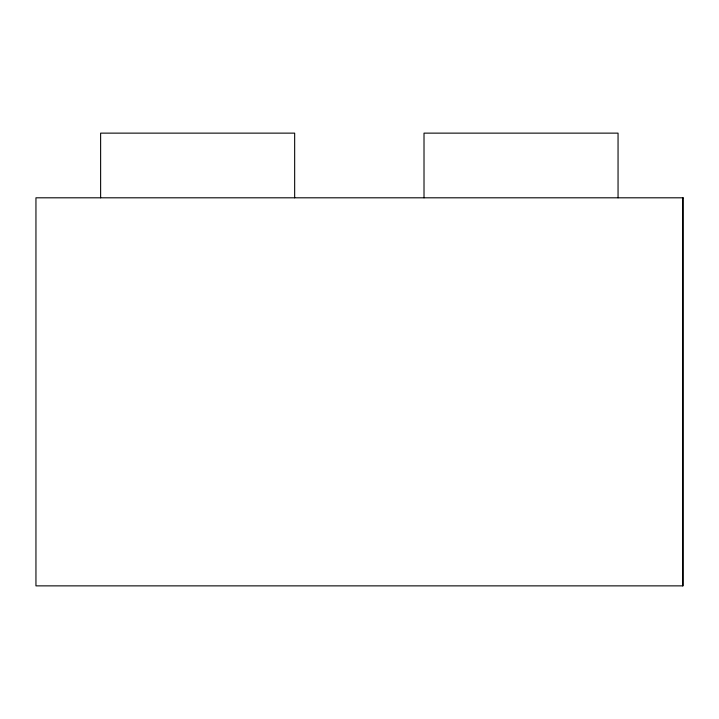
<?xml version="1.0" encoding="UTF-8"?>
<svg xmlns="http://www.w3.org/2000/svg" width="719" height="719" viewBox="0 0 719 719"><rect width="100%" height="100%" fill="white"/><g stroke="black" fill="none" stroke-linecap="round" stroke-linejoin="round"><path stroke-width="1.08" d="M682.726 197.806L682.726 585.868M618.052 197.806L618.052 133.132L424.012 133.132L424.012 197.806M294.664 197.806L294.664 133.132L100.624 133.132L100.624 197.806M683.05 197.806L35.95 197.806L35.95 585.868L683.05 585.868L683.05 197.806"/></g></svg>
